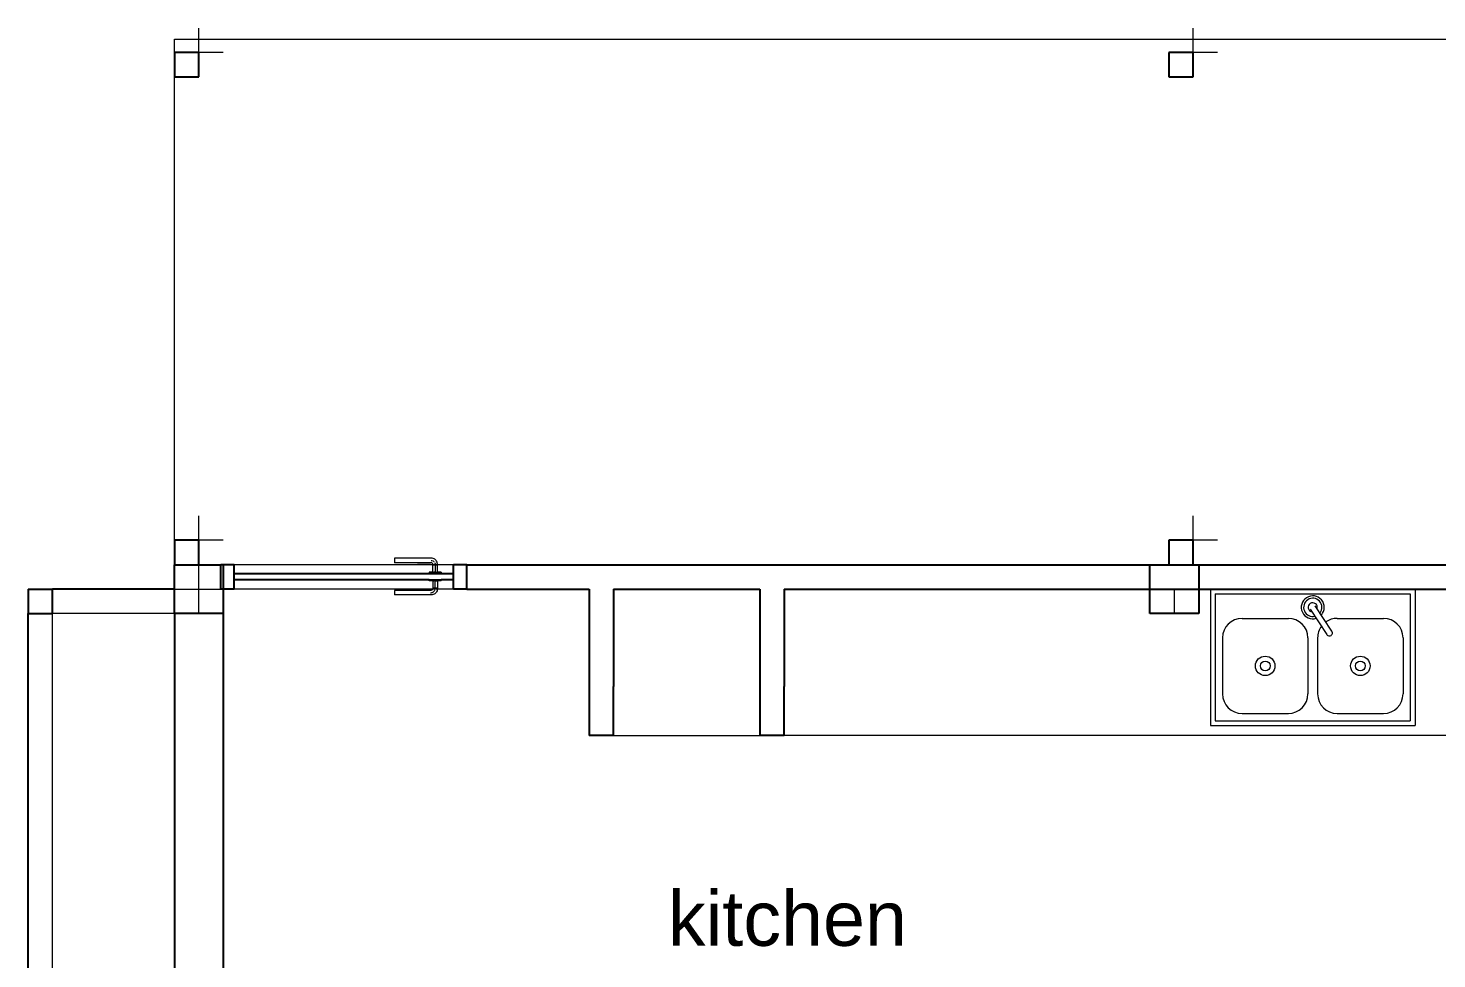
# Model space of a CAD drawing. Header units: metres. Extents: x 6.9 to 88.2, y -7.2 to 15.9.
# Drawn here: x 6.91 to 12.68, y 10.39 to 14.21 of the extents above; entities that cross this region are included whole.
import ezdxf
from ezdxf.enums import TextEntityAlignment as Align

# ---------------------------------------------------------------- set-up
doc = ezdxf.new("R2010")
doc.units = ezdxf.units.M
doc.layers.get('0').update_dxf_attribs({"lineweight": 9})
for name, color, linetype, lineweight in [('10-MUEBLES', 4, 'Continuous', 0), ('A-WALL', 7, 'Continuous', 35), ('CASCO', 86, 'Continuous', 5)]:
    doc.layers.add(name, color=color, linetype=linetype, lineweight=lineweight)
doc.layers.add('walls', color=6, linetype='Continuous')
doc.styles.add('COTA50', font='swissci.ttf', dxfattribs={"height": 0.09})

# ---------------------------------------------------------------- blocks, each defined once
blk = doc.blocks.new('freg')
at = {"layer": '10-MUEBLES'}
for p, q in [((139.1217, -29.63), (139.9617, -29.63)), ((139.1217, -29.63), (139.1217, -30.19)), ((139.9617, -29.63), (139.9617, -30.19)), ((139.1417, -29.65), (139.9417, -29.65)), ((139.1417, -29.65), (139.1417, -30.17)), ((139.9417, -29.65), (139.9417, -30.17)), ((139.5312, -29.7119), (139.5993, -29.8167)), ((139.6202, -29.803), (139.5521, -29.6982)), ((139.2517, -29.75), (139.4417, -29.75)), ((139.6417, -29.75), (139.8317, -29.75)), ((139.1717, -29.83), (139.1717, -30.06)), ((139.5217, -29.83), (139.5217, -30.06)), ((139.5617, -29.83), (139.5617, -30.06)), ((139.9117, -29.83), (139.9117, -30.06)), ((139.2517, -30.14), (139.4417, -30.14)), ((139.6417, -30.14), (139.8317, -30.14)), ((139.1217, -30.19), (139.9617, -30.19)), ((139.1417, -30.17), (139.9417, -30.17))]:
    blk.add_line(p, q, dxfattribs=at)
for centre, radius in [((139.3467, -29.945, 0), 0.04), ((139.7367, -29.945, 0), 0.04), ((139.3467, -29.945, 0), 0.02), ((139.7367, -29.945, 0), 0.02)]:
    blk.add_circle(centre, radius, dxfattribs=at)
for centre, radius, start, end in [((139.5417, -29.705, 0), 0.0472, 318.37106, 287.62728), ((139.5417, -29.705, 0), 0.0375, 322.47208, 283.5259), ((139.5417, -29.705, 0), 0.0187, 344.81317, 261.18225), ((139.2517, -29.83, 0), 0.08, 90, 180), ((139.4417, -29.83, 0), 0.08, 0, 90), ((139.6417, -29.83, 0), 0.08, 143.70834, 180), ((139.6417, -29.83, 0), 0.08, 90, 125.3548), ((139.6097, -29.8098, 0), 0.0125, 213, 33), ((139.8317, -29.83, 0), 0.08, 0, 90), ((139.2517, -30.06, 0), 0.08, 180, 270), ((139.4417, -30.06, 0), 0.08, 270, 0), ((139.6417, -30.06, 0), 0.08, 180, 270), ((139.8317, -30.06, 0), 0.08, 270, 0)]:
    blk.add_arc(centre, radius, start, end, dxfattribs=at)
blk = doc.blocks.new('firstfloor')
for p, q in [((7.5077, 14.1646), (20.7577, 14.1646)), ((7.5077, 14.1091), (7.5077, 14.1646)), ((7.6077, 14.1091), (7.6077, 14.2091)), ((11.6847, 14.1091), (11.6847, 14.2091)), ((7.6077, 14.1091), (7.5077, 14.1091)), ((7.7077, 14.1091), (7.6077, 14.1091)), ((7.6077, 14.0091), (7.6077, 14.1091)), ((11.6847, 14.1091), (11.5847, 14.1091)), ((11.7847, 14.1091), (11.6847, 14.1091)), ((11.6847, 14.0091), (11.6847, 14.1091)), ((7.5077, 12.1091), (7.5077, 14.0091)), ((7.6077, 12.1091), (7.6077, 12.2091)), ((11.6847, 12.1091), (11.6847, 12.2091)), ((7.6077, 12.1091), (7.5077, 12.1091)), ((7.7077, 12.1091), (7.6077, 12.1091)), ((7.6077, 12.0091), (7.6077, 12.1091)), ((11.6847, 12.1091), (11.5847, 12.1091)), ((11.7847, 12.1091), (11.6847, 12.1091)), ((11.6847, 12.0091), (11.6847, 12.1091)), ((8.5572, 12.0364), (8.4102, 12.0364)), ((8.4102, 12.0364), (8.4102, 12.0173)), ((8.5572, 12.0173), (8.4102, 12.0173)), ((8.5045, 12.0172), (8.5571, 12.0172)), ((8.5609, 12.0364), (8.5572, 12.0364)), ((8.5596, 12.0173), (8.5572, 12.0173)), ((8.5607, 12.0172), (8.5596, 12.0173)), ((8.5603, 12.0268), (8.5627, 12.0265)), ((8.5618, 12.0169), (8.5607, 12.0172)), ((8.5647, 12.0359), (8.5609, 12.0364)), ((8.5628, 12.0164), (8.5618, 12.0169)), ((8.5638, 12.0158), (8.5628, 12.0164)), ((8.5646, 12.0151), (8.5638, 12.0158)), ((8.5654, 12.0143), (8.5646, 12.0151)), ((8.5683, 12.0348), (8.5647, 12.0359)), ((8.5651, 12.0258), (8.5673, 12.0248)), ((8.5673, 12.0248), (8.5694, 12.0236)), ((8.5718, 12.0333), (8.5683, 12.0348)), ((8.5694, 12.0236), (8.5713, 12.022)), ((8.5713, 12.022), (8.5729, 12.0202)), ((8.575, 12.0313), (8.5718, 12.0333)), ((8.5743, 12.0182), (8.5753, 12.016)), ((8.5779, 12.0289), (8.575, 12.0313)), ((8.5753, 12.016), (8.5761, 12.0136)), ((8.5804, 12.0261), (8.5779, 12.0289)), ((8.5825, 12.0229), (8.5804, 12.0261)), ((8.5842, 12.0196), (8.5825, 12.0229)), ((8.5854, 12.016), (8.5842, 12.0196)), ((8.586, 12.0122), (8.5854, 12.016)), ((7.5077, 12.0091), (7.5077, 11.9091)), ((7.6077, 11.9091), (7.6077, 12.0091)), ((8.5671, 12.0091), (7.7521, 12.0091)), ((8.5672, 12.0091), (7.7521, 12.0091)), ((8.5515, 11.9778), (8.5515, 11.9748)), ((8.567, 11.9778), (8.5515, 11.9778)), ((8.6018, 11.9748), (8.5515, 11.9748)), ((8.566, 12.0134), (8.5654, 12.0143)), ((8.5665, 12.0124), (8.566, 12.0134)), ((8.5668, 12.0113), (8.5665, 12.0124)), ((8.567, 12.0102), (8.5668, 12.0113)), ((8.5671, 12.0091), (8.567, 12.0102)), ((8.5671, 11.9778), (8.567, 11.9778)), ((8.5671, 12.0081), (8.5671, 12.0091)), ((8.5672, 12.0091), (8.5671, 12.0091)), ((8.5671, 12.0081), (8.5849, 12.0088)), ((8.5849, 12.0083), (8.5671, 12.0079)), ((8.5671, 11.9778), (8.5671, 12.0079)), ((8.5671, 11.9778), (8.5699, 11.9778)), ((8.5684, 12.0091), (8.5718, 12.0091)), ((8.5718, 12.0091), (8.5684, 12.0091)), ((8.5699, 11.9778), (8.5701, 11.9778)), ((8.5701, 11.9778), (8.5708, 11.9778)), ((8.573, 11.9778), (8.5708, 11.9778)), ((8.5734, 11.9778), (8.573, 11.9778)), ((8.5742, 11.9778), (8.5734, 11.9778)), ((8.5741, 12.0091), (8.5779, 12.0091)), ((8.5779, 12.0091), (8.5741, 12.0091)), ((8.5742, 11.9778), (8.5832, 11.9778)), ((8.5761, 12.0136), (8.5765, 12.0112)), ((8.5765, 12.0112), (8.5766, 12.0085)), ((8.5766, 12.0085), (8.5767, 12.0081)), ((8.5767, 12.0081), (8.5766, 11.9778)), ((8.5803, 12.0091), (8.5824, 12.0091)), ((8.5824, 12.0091), (8.5803, 12.0091)), ((8.5834, 11.9778), (8.5832, 11.9778)), ((8.5834, 12.0091), (8.5842, 12.0091)), ((8.5842, 12.0091), (8.5834, 12.0091)), ((8.5834, 11.9778), (8.5862, 11.9778)), ((8.5849, 12.0088), (8.5849, 12.0083)), ((8.5861, 12.0091), (8.5854, 12.0091)), ((8.6521, 12.0091), (8.5854, 12.0091)), ((8.5861, 12.0091), (8.586, 12.0122)), ((8.6521, 12.0091), (8.5861, 12.0091)), ((8.5862, 12.0083), (8.5861, 12.0091)), ((8.5862, 11.9778), (8.5862, 12.0083)), ((8.6018, 11.9778), (8.5862, 11.9778)), ((8.6018, 11.9778), (8.6018, 11.9748)), ((7.5077, 11.9091), (7.6077, 11.9091)), ((7.6077, 11.8091), (7.6077, 11.9091)), ((7.6077, 11.9091), (7.7077, 11.9091)), ((8.5666, 11.9091), (7.7521, 11.9091)), ((8.5572, 11.9039), (8.4102, 11.9039)), ((8.4102, 11.9039), (8.4102, 11.8848)), ((8.5045, 11.904), (8.5571, 11.904)), ((8.5515, 11.9434), (8.5515, 11.9464)), ((8.567, 11.9434), (8.5515, 11.9434)), ((8.5596, 11.9039), (8.5572, 11.9039)), ((8.5607, 11.904), (8.5596, 11.9039)), ((8.5618, 11.9043), (8.5607, 11.904)), ((8.5628, 11.9048), (8.5618, 11.9043)), ((8.5638, 11.9054), (8.5628, 11.9048)), ((8.5646, 11.9061), (8.5638, 11.9054)), ((8.5654, 11.9069), (8.5646, 11.9061)), ((8.566, 11.9078), (8.5654, 11.9069)), ((8.5665, 11.9088), (8.566, 11.9078)), ((8.5666, 11.9091), (8.5665, 11.9088)), ((8.5668, 11.9099), (8.5666, 11.9091)), ((8.5679, 11.9091), (8.5666, 11.9091)), ((8.567, 11.911), (8.5668, 11.9099)), ((8.5671, 11.9434), (8.567, 11.9434)), ((8.5671, 11.9131), (8.567, 11.911)), ((8.5671, 11.9434), (8.5671, 11.9132)), ((8.5671, 11.9434), (8.5699, 11.9434)), ((8.5849, 11.9129), (8.5671, 11.9132)), ((8.5671, 11.9131), (8.5849, 11.9124)), ((8.5727, 11.9091), (8.5686, 11.9091)), ((8.5694, 11.8976), (8.5713, 11.8992)), ((8.5699, 11.9434), (8.5701, 11.9434)), ((8.5701, 11.9434), (8.5708, 11.9434)), ((8.573, 11.9434), (8.5708, 11.9434)), ((8.5713, 11.8992), (8.5729, 11.901)), ((8.5729, 11.901), (8.5743, 11.903)), ((8.5734, 11.9434), (8.573, 11.9434)), ((8.5742, 11.9434), (8.5734, 11.9434)), ((8.5776, 11.9091), (8.5739, 11.9091)), ((8.5742, 11.9434), (8.5832, 11.9434)), ((8.5743, 11.903), (8.5753, 11.9052)), ((8.5753, 11.9052), (8.5761, 11.9075)), ((8.5761, 11.9075), (8.5765, 11.91)), ((8.5765, 11.91), (8.5766, 11.9127)), ((8.5767, 11.9131), (8.5766, 11.9434)), ((8.5766, 11.9127), (8.5767, 11.9131)), ((8.5841, 11.9091), (8.5801, 11.9091)), ((8.5842, 11.9016), (8.5825, 11.8982)), ((8.5832, 11.9434), (8.5834, 11.9434)), ((8.5862, 11.9434), (8.5834, 11.9434)), ((8.5854, 11.9052), (8.5842, 11.9016)), ((8.5849, 11.9129), (8.5849, 11.9124)), ((8.586, 11.9091), (8.5853, 11.9091)), ((8.586, 11.9089), (8.5854, 11.9052)), ((8.5862, 11.9129), (8.586, 11.9091)), ((8.586, 11.9091), (8.586, 11.9089)), ((8.6521, 11.9091), (8.586, 11.9091)), ((8.5862, 11.9434), (8.5862, 11.9129)), ((8.6018, 11.9434), (8.5862, 11.9434)), ((8.6018, 11.9434), (8.6018, 11.9464)), ((11.5077, 11.9091), (11.6077, 11.9091)), ((11.6077, 11.8091), (11.6077, 11.9091)), ((11.6077, 11.9091), (11.7077, 11.9091)), ((8.5572, 11.8848), (8.4102, 11.8848)), ((8.5572, 11.8943), (8.5603, 11.8943)), ((8.5609, 11.8848), (8.5572, 11.8848)), ((8.5603, 11.8943), (8.5627, 11.8947)), ((8.5647, 11.8853), (8.5609, 11.8848)), ((8.5627, 11.8947), (8.5651, 11.8953)), ((8.5683, 11.8864), (8.5647, 11.8853)), ((8.5673, 11.8963), (8.5694, 11.8976)), ((8.5718, 11.8879), (8.5683, 11.8864)), ((8.575, 11.8899), (8.5718, 11.8879)), ((8.5779, 11.8923), (8.575, 11.8899)), ((8.5804, 11.8951), (8.5779, 11.8923)), ((8.5825, 11.8982), (8.5804, 11.8951)), ((7.0077, 7.0541), (7.0077, 11.8091)), ((7.5077, 11.8091), (7.0077, 11.8091)), ((9.3077, 11.3091), (9.9077, 11.3091)), ((13.4077, 11.3091), (10.0077, 11.3091))]:
    blk.add_line(p, q)
at = {"layer": 'walls'}
for p, q in [((7.6077, 14.1091), (7.5077, 14.1091)), ((7.5077, 14.1091), (7.5077, 14.0091)), ((7.6077, 14.0091), (7.6077, 14.1091)), ((11.6847, 14.1091), (11.5847, 14.1091)), ((11.5847, 14.1091), (11.5847, 14.0091)), ((11.6847, 14.0091), (11.6847, 14.1091)), ((7.5077, 14.0091), (7.6077, 14.0091)), ((11.5847, 14.0091), (11.6847, 14.0091)), ((7.6077, 12.1091), (7.5077, 12.1091)), ((7.5077, 12.1091), (7.5077, 12.0091)), ((7.6077, 12.0091), (7.6077, 12.1091)), ((11.6847, 12.1091), (11.5847, 12.1091)), ((11.5847, 12.1091), (11.5847, 12.0091)), ((11.6847, 12.0091), (11.6847, 12.1091)), ((7.5077, 12.0091), (7.6077, 12.0091)), ((7.5077, 11.9091), (7.5077, 12.0091)), ((7.6077, 12.0091), (7.6977, 12.0091)), ((7.6977, 11.9091), (7.6977, 12.0091)), ((7.7077, 12.0091), (7.6977, 12.0091)), ((7.7077, 12.0091), (7.7077, 11.9091)), ((7.7521, 12.0091), (7.7077, 12.0091)), ((7.7521, 11.9718), (7.7521, 12.0091)), ((8.6521, 11.9718), (7.7521, 11.9718)), ((7.7521, 11.9464), (7.7521, 11.9718)), ((8.7066, 12.0091), (8.6521, 12.0091)), ((8.6521, 11.9718), (8.6521, 12.0091)), ((8.6521, 11.9464), (8.6521, 11.9718)), ((8.7066, 11.9091), (8.7066, 12.0091)), ((8.7066, 12.0091), (10.0077, 12.0091)), ((10.0077, 12.0091), (11.5077, 12.0091)), ((11.5077, 11.9091), (11.5077, 12.0091)), ((11.5077, 12.0091), (11.5847, 12.0091)), ((11.5847, 12.0091), (11.6847, 12.0091)), ((11.6847, 12.0091), (11.7077, 12.0091)), ((11.7077, 12.0091), (11.7077, 11.9091)), ((11.7077, 12.0091), (13.4077, 12.0091)), ((6.9077, 11.9091), (7.0077, 11.9091)), ((6.9077, 11.9091), (6.9077, 11.8091)), ((7.5077, 11.9091), (7.0077, 11.9091)), ((7.0077, 11.8091), (7.0077, 11.9091)), ((7.5077, 11.8091), (7.5077, 11.9091)), ((7.7077, 11.9091), (7.6977, 11.9091)), ((7.7077, 11.9091), (7.7077, 11.8091)), ((7.7521, 11.9091), (7.7077, 11.9091)), ((8.5515, 11.9464), (7.7521, 11.9464)), ((7.7521, 11.9091), (7.7521, 11.9464)), ((8.5515, 11.9464), (8.6018, 11.9464)), ((8.6521, 11.9464), (8.6018, 11.9464)), ((8.6521, 11.9091), (8.6521, 11.9464)), ((8.7066, 11.9091), (8.6521, 11.9091)), ((8.7066, 11.9091), (9.2077, 11.9091)), ((9.2077, 11.9091), (9.2077, 11.3091)), ((9.3077, 11.9091), (9.9077, 11.9091)), ((9.3077, 11.9091), (9.3077, 11.5091)), ((9.9077, 11.9091), (9.9077, 11.3091)), ((10.0077, 11.9091), (10.0077, 11.5091)), ((10.0077, 11.9091), (11.5077, 11.9091)), ((11.5077, 11.8091), (11.5077, 11.9091)), ((11.5077, 11.9091), (11.7077, 11.9091)), ((11.7077, 11.9091), (11.7077, 11.8091)), ((11.7077, 11.9091), (13.4077, 11.9091)), ((6.9077, 11.8091), (7.0077, 11.8091)), ((6.9077, 7.0541), (6.9077, 11.8091)), ((7.7077, 11.8091), (7.5077, 11.8091)), ((7.5077, 11.8091), (7.5077, 7.1094)), ((7.7077, 11.8091), (7.7077, 7.1094)), ((11.7077, 11.8091), (11.5077, 11.8091)), ((9.3077, 11.3091), (9.3077, 11.5091)), ((10.0077, 11.3091), (10.0077, 11.5091)), ((9.3077, 11.3091), (9.2077, 11.3091)), ((10.0077, 11.3091), (9.9077, 11.3091))]:
    blk.add_line(p, q, dxfattribs=at)
at = {"layer": 'A-WALL', "extrusion": (0, 0, -1), "xscale": -1, "zscale": -1}
blk.add_blockref('freg', (127.3665, 41.5391), dxfattribs=at)
at = {"layer": 'CASCO', "style": 'COTA50', "width": 1.2}
blk.add_text('kitchen', height=0.225, dxfattribs=at).set_placement((10.0209, 10.5631, 1.2459), align=Align.MIDDLE)

msp = doc.modelspace()

# ---------------------------------------------------------------- block references
msp.add_blockref('firstfloor', (0, 0))

doc.saveas('drawing.dxf')
